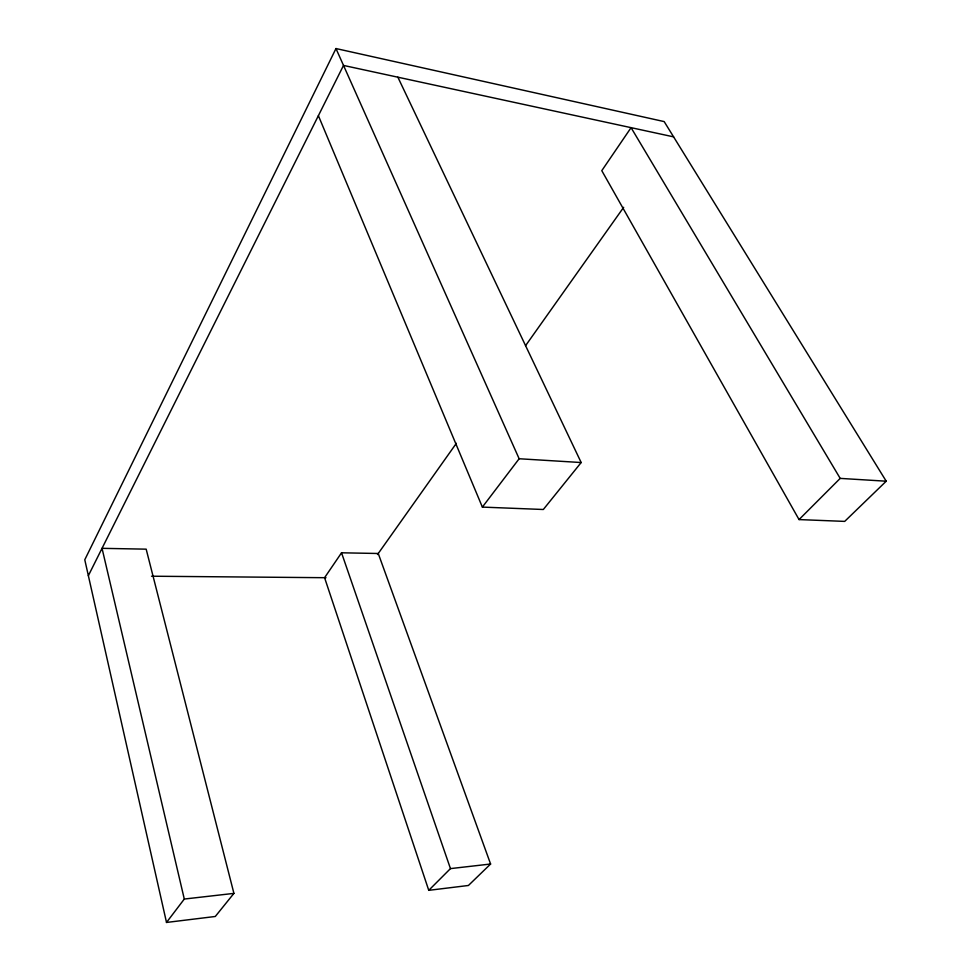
<?xml version="1.0" encoding="UTF-8"?>
<svg xmlns="http://www.w3.org/2000/svg" width="971" height="971" viewBox="0 0 971 971"><rect width="100%" height="100%" fill="white"/><g stroke="black" fill="none" stroke-linecap="round" stroke-linejoin="round"><path stroke-width="1.46" d="M886.22 481.203L840.194 478.387L631.077 127.662L601.789 170.665L799.048 519.582L844.697 521.391L886.22 481.203L664.176 121.593L335.978 48.55L84.78 559.769L166.502 922.45L215.295 916.478L233.914 893.381L146.172 549.161L102.04 548.336L184.296 899.049L166.502 922.45M88.361 575.682L343.516 65.433L673.607 136.862M341.537 552.802L324.581 577.696L428.757 890.334L468.423 885.479L490.598 864.02L378.253 553.494L341.537 552.802L450.459 868.608L428.757 890.334M377.513 554.526L456.358 443.31M525.566 345.688L623.673 207.296M318.391 115.683L482.369 507.093L519.145 458.749L581.168 462.536L397.867 77.195M581.168 462.536L543.323 509.496L482.369 507.093M799.048 519.582L840.194 478.387M184.296 899.049L233.914 893.381M450.459 868.608L490.598 864.02M151.537 576.216L325.989 577.709M335.978 48.55L519.145 458.749"/></g></svg>
